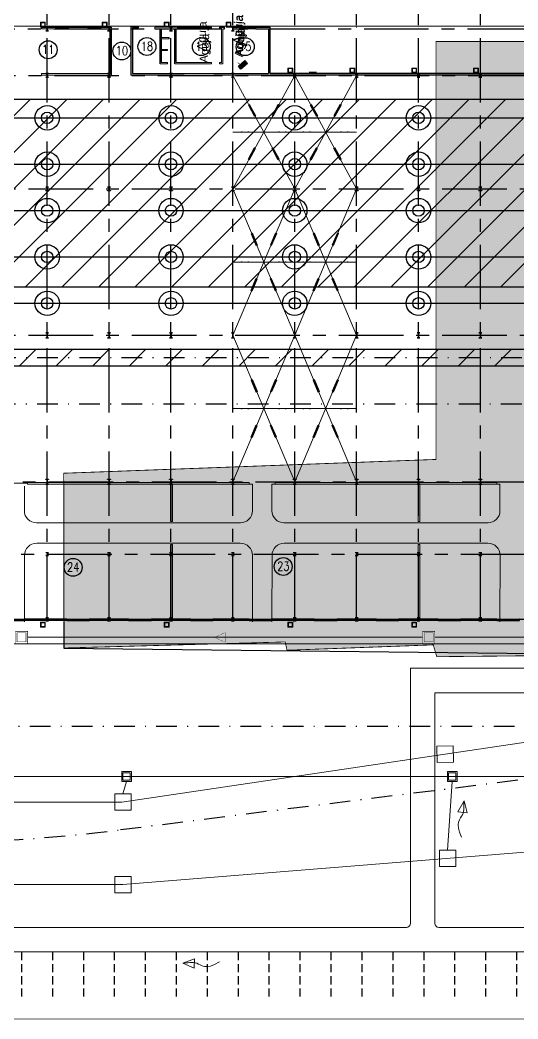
# Model space of a CAD drawing. Header units: millimetres. Extents: x -940 to 1351, y -586 to 711.
# Drawn here: x 687.1 to 748.2, y 162.2 to 285 of the extents above; entities that cross this region are included whole.
import ezdxf
from ezdxf.enums import TextEntityAlignment as Align

# ---------------------------------------------------------------- set-up
doc = ezdxf.new("R2010")
doc.units = ezdxf.units.MM
for name, pattern in [('CENTER', [50.8, 31.75, -6.35, 6.35, -6.35]), ('DASHED2', [0.375, 0.25, -0.125]), ('TRAZO_Y_PUNTO2', [12.7, 6.35, -3.175, 0, -3.175])]:
    doc.linetypes.add(name, pattern=pattern)
for name, color, linetype in [('Aisladores', 2, 'Continuous'), ('camara de inspeccion', 4, 'Continuous'), ('Catenaria', 2, 'Continuous'), ('CI- PARED EXISTENTE', 5, 'Continuous'), ('CI-Auxiliar1', 1, 'Continuous'), ('CI-Carpinteria Ventanas', 2, 'Continuous'), ('CI-Mampostería', 4, 'Continuous'), ('CI-Pavimentos', 4, 'Continuous'), ('CLOACAL PRIMARIO', 6, 'Continuous'), ('ENad-cambios', 15, 'Continuous'), ('ENad-EDIFICIOS_ANDENES', 42, 'Continuous'), ('ES-Perfiles-g', 4, 'Continuous'), ('GE-Ejes', 1, 'CENTER'), ('ME- VIAS SIN CAT', 1, 'TRAZO_Y_PUNTO2'), ('ME-Vias con catenarias', 30, 'Continuous'), ('numero locales', 3, 'Continuous'), ('S_EJES', 1, 'CENTER'), ('Scr Aguja', 1, 'Continuous')]:
    doc.layers.add(name, color=color, linetype=linetype)
for name, color, linetype, lineweight in [('CI-Circulación', 3, 'Continuous', 20), ('CI-DRENAJES ZONA VIAS', 5, 'Continuous', 9), ('CI-PLUVIALES', 3, 'Continuous', 9), ('Circulación', 253, 'Continuous', 20)]:
    doc.layers.add(name, color=color, linetype=linetype, lineweight=lineweight)
doc.styles.add('Romans', font='romans.shx', dxfattribs={"width": 0.8})
doc.styles.get("Standard").update_dxf_attribs({"font": 'arial.ttf'})

# ---------------------------------------------------------------- blocks, each defined once
blk = doc.blocks.new('cambio-flat-3')
at = {"layer": 'ENad-cambios'}
h = blk.add_hatch(color=1, dxfattribs=at)
h.dxf.hatch_style = 1
h.set_gradient(color1=(255, 159, 127), color2=(255, 255, 0), tint=1)
h.paths.add_polyline_path([(6411372.88, 6139106.94), (6411372.88, 6139107.41), (6411373.96, 6139107.41), (6411373.96, 6139106.94)])
at = {"layer": 'ENad-cambios', "const_width": 0.06}
blk.add_lwpolyline([(6411373.35, 6139107.08), (6411373.09, 6139107.82)], dxfattribs=at)
at = {"layer": 'ENad-cambios', "color": 1}
blk.add_lwpolyline([(6411372.88, 6139107.41), (6411373.96, 6139107.41), (6411373.96, 6139106.94), (6411372.88, 6139106.94)], close=True, dxfattribs=at)
blk = doc.blocks.new('v-3')
at = {"layer": 'CI-Carpinteria Ventanas', "lineweight": 5, "ltscale": 2}
for p, q in [((0.02, 0.2), (2.76, 0.2)), ((2.75, 0.18), (0.03, 0.18)), ((2.75, 0.13), (0.03, 0.13)), ((0.03, 0.09), (2.75, 0.09)), ((1.39, 0.18), (1.39, 0.09))]:
    blk.add_line(p, q, dxfattribs=at)
for points in [[(0, 0.09), (0.03, 0.09), (0.03, 0.18), (0.02, 0.18), (0.02, 0.21), (-0.03, 0.21), (-0.03, 0.2)], [(0, 0), (0, -0.04), (2.8, -0.04), (2.8, 0)], [(2.8, 0.09), (2.75, 0.09), (2.75, 0.18), (2.76, 0.18), (2.76, 0.21), (2.82, 0.21), (2.82, 0.2)]]:
    blk.add_lwpolyline(points, dxfattribs=at)
blk = doc.blocks.new('v-2')
at = {"layer": 'CI-Carpinteria Ventanas', "lineweight": 5, "ltscale": 2}
for p, q in [((0.02, 0.2), (1.56, 0.2)), ((1.55, 0.18), (0.03, 0.18)), ((1.55, 0.13), (0.03, 0.13)), ((0.03, 0.09), (1.55, 0.09)), ((0.79, 0.18), (0.79, 0.09))]:
    blk.add_line(p, q, dxfattribs=at)
for points in [[(0, 0.09), (0.03, 0.09), (0.03, 0.18), (0.02, 0.18), (0.02, 0.21), (-0.03, 0.21), (-0.03, 0.2)], [(0, 0), (0, -0.04), (1.6, -0.04), (1.6, 0)], [(1.6, 0.09), (1.55, 0.09), (1.55, 0.18), (1.56, 0.18), (1.56, 0.21), (1.62, 0.21), (1.62, 0.2)]]:
    blk.add_lwpolyline(points, dxfattribs=at)
blk = doc.blocks.new('v-1')
at = {"layer": 'CI-Carpinteria Ventanas', "lineweight": 5, "ltscale": 2}
for p, q in [((0.02, 0.2), (1.96, 0.2)), ((1.95, 0.18), (0.03, 0.18)), ((1.95, 0.13), (0.03, 0.13)), ((0.03, 0.09), (1.95, 0.09)), ((0.99, 0.18), (0.99, 0.09))]:
    blk.add_line(p, q, dxfattribs=at)
for points in [[(0, 0.09), (0.03, 0.09), (0.03, 0.18), (0.02, 0.18), (0.02, 0.21), (-0.03, 0.21), (-0.03, 0.2)], [(0, 0), (0, -0.04), (2, -0.04), (2, 0)], [(2, 0.09), (1.95, 0.09), (1.95, 0.18), (1.96, 0.18), (1.96, 0.21), (2.02, 0.21), (2.02, 0.2)]]:
    blk.add_lwpolyline(points, dxfattribs=at)
blk = doc.blocks.new('numeros locales')
at = {"layer": 'numero locales', "color": 2}
blk.add_circle((0, 0), 1.1, dxfattribs=at)
at = {"layer": 'numero locales', "style": 'Romans', "width": 0.8}
blk.add_attdef('24', text='', height=1.1, dxfattribs=at).set_placement((0.01, -0.51), align=Align.CENTER)
blk = doc.blocks.new('CAMARA DRENAJE RANURADO')
at = {"layer": 'CI-DRENAJES ZONA VIAS', "ltscale": 2}
blk.add_lwpolyline([(0, -1), (2, -1), (2, 1), (0, 1)], close=True, dxfattribs=at)
blk = doc.blocks.new('CAMARA PL')
at = {"layer": 'CI-PLUVIALES', "ltscale": 2}
for points in [[(0, -0.6), (1.2, -0.6), (1.2, 0.6), (0, 0.6)], [(0.15, -0.45), (1.05, -0.45), (1.05, 0.45), (0.15, 0.45)]]:
    blk.add_lwpolyline(points, close=True, dxfattribs=at)
blk.add_lwpolyline([(0.35, 0.6), (0.85, 0.6)], dxfattribs=at)
blk = doc.blocks.new('A$C5B8B52F2')
at = {"layer": 'ES-Perfiles-g'}
for p, q in [((5, 175), (-175, 175)), ((-175, 169), (-175, 175)), ((-5, 169), (-175, 169)), ((-5, 169), (-5, -169)), ((5, 175), (175, 175)), ((5, 169), (5, -169)), ((175, 169), (5, 169)), ((175, 175), (175, 169)), ((-5, -169), (-175, -169)), ((-175, -169), (-175, -175)), ((-175, -175), (-5, -175)), ((-5, -175), (5, -175)), ((175, -169), (5, -169)), ((5, -175), (175, -175)), ((175, -175), (175, -169))]:
    blk.add_line(p, q, dxfattribs=at)
blk = doc.blocks.new('PERFIL 350')
at = {"layer": 'ES-Perfiles-g', "lineweight": 5, "ltscale": 2, "xscale": 0.001, "yscale": 0.001, "zscale": 0.001}
blk.add_blockref('A$C5B8B52F2', (0, 0), dxfattribs=at)
blk = doc.blocks.new('CI')
at = {"layer": 'camara de inspeccion', "ltscale": 2, "const_width": 0.06}
for points in [[(18101.46, 14483.49), (18101.46, 14482.74), (18102.21, 14482.74), (18102.96, 14482.74), (18102.96, 14483.49), (18102.96, 14484.24), (18102.21, 14484.24), (18101.46, 14484.24)], [(18101.66, 14483.49), (18101.66, 14482.94), (18102.21, 14482.94), (18102.76, 14482.94), (18102.76, 14483.49), (18102.76, 14484.04), (18102.21, 14484.04), (18101.66, 14484.04)], [(18151.46, 14483.49), (18151.46, 14482.74), (18152.21, 14482.74), (18152.96, 14482.74), (18152.96, 14483.49), (18152.96, 14484.24), (18152.21, 14484.24), (18151.46, 14484.24)], [(18151.66, 14483.49), (18151.66, 14482.94), (18152.21, 14482.94), (18152.76, 14482.94), (18152.76, 14483.49), (18152.76, 14484.04), (18152.21, 14484.04), (18151.66, 14484.04)]]:
    blk.add_lwpolyline(points, close=True, dxfattribs=at)
blk = doc.blocks.new('flechas')
at = {"layer": 'CLOACAL PRIMARIO', "lineweight": 20, "ltscale": 2, "const_width": 0.06}
blk.add_lwpolyline([(-17014.94, 3310.3), (-17017.52, 3309.1), (-17014.93, 3307.91), (-17014.94, 3310.3)], dxfattribs=at)
blk = doc.blocks.new('cat')
at = {"layer": 'Aisladores', "ltscale": 4}
for centre, radius in [((91.2, -10.92), 1.5), ((106.4, -10.92), 1.5), ((121.6, -10.92), 1.5), ((136.8, -10.92), 1.5), ((91.2, -10.92), 0.7), ((106.4, -10.92), 0.7), ((121.6, -10.92), 0.7), ((136.8, -10.92), 0.7), ((91.2, -16.62), 1.5), ((91.2, -16.62), 0.7), ((106.4, -16.62), 1.5), ((106.4, -16.62), 0.7), ((121.6, -16.62), 1.5), ((121.6, -16.62), 0.7), ((136.8, -16.62), 1.5), ((136.8, -16.62), 0.7), ((91.2, -22.32), 1.5), ((106.4, -22.32), 1.5), ((121.6, -22.32), 1.5), ((136.8, -22.32), 1.5), ((91.2, -22.32), 0.7), ((106.4, -22.32), 0.7), ((121.6, -22.32), 0.7), ((136.8, -22.32), 0.7), ((91.2, -28.02), 1.5), ((106.4, -28.02), 1.5), ((121.6, -28.02), 1.5), ((136.8, -28.02), 1.5), ((91.2, -28.02), 0.7), ((106.4, -28.02), 0.7), ((121.6, -28.02), 0.7), ((136.8, -28.02), 0.7), ((91.2, -33.72), 1.5), ((91.2, -33.72), 0.7), ((106.4, -33.72), 1.5), ((106.4, -33.72), 0.7), ((121.6, -33.72), 1.5), ((121.6, -33.72), 0.7), ((136.8, -33.72), 1.5), ((136.8, -33.72), 0.7)]:
    blk.add_circle(centre, radius, dxfattribs=at)

msp = doc.modelspace()

# ---------------------------------------------------------------- hatches: boundary and pattern name
at = {"layer": 'CI-Auxiliar1', "transparency": 33554549}
h = msp.add_hatch(dxfattribs=at)
h.set_pattern_fill('ANSI31', color=256)
h.paths.add_polyline_path([(844.565, 244.505), (604.22, 244.505), (604.22, 242.473), (844.565, 242.473)])
h.paths.add_polyline_path([(844.565, 252.182), (604.22, 252.182), (604.22, 275.23), (782.977, 275.23), (844.565, 275.23)])
at = {"layer": 'ENad-EDIFICIOS_ANDENES'}
h = msp.add_hatch(color=256, dxfattribs=at)
h.dxf.hatch_style = 1
h.set_gradient(color1=(255, 63, 0), color2=(255, 255, 0), tint=1)
h.paths.add_polyline_path([(692.452, 229.298), (692.475, 207.818), (719.648, 208.56), (719.873, 207.541), (737.828, 208.206), (738.265, 206.751), (761.521, 206.985), (765.057, 206.984), (765.05, 200.305), (775.76, 200.283), (775.623, 207.645), (802.585, 206.607), (802.692, 207.455), (810.153, 207.702), (843.333, 207.686), (843.259, 233.369), (801.517, 231.297), (802.611, 282.368), (738.161, 282.356), (738.157, 230.993)])

# ---------------------------------------------------------------- linework, layer by layer
at = {"layer": 'CI- PARED EXISTENTE', "ltscale": 2, "const_width": 0.001}
msp.add_lwpolyline([(802.527, 278.419), (802.611, 282.368), (775.903, 282.363), (776.084, 289.36), (765.375, 289.427), (765.332, 282.362), (738.161, 282.361), (738.161, 278.419)], dxfattribs=at)
at = {"layer": 'CI- PARED EXISTENTE', "ltscale": 2}
msp.add_lwpolyline([(692.472, 211.058), (692.475, 207.818), (765.057, 206.984), (765.05, 200.305), (775.76, 200.283), (775.767, 206.962), (843.333, 207.686), (843.322, 211.35)], dxfattribs=at)
at = {"layer": 'CI-Carpinteria Ventanas', "lineweight": 5, "ltscale": 2}
msp.add_line((688.02, 228.058), (684.82, 228.058), dxfattribs=at)
at = {"layer": 'CI-Circulación', "ltscale": 2}
for p, q in [((765.342, 284.23), (598.843, 284.23)), ((827.426, 208.318), (659.598, 208.318)), ((735.024, 173.972), (735.024, 205.33)), ((735.024, 205.33), (826.269, 205.329)), ((738.024, 173.972), (738.024, 202.329)), ((738.024, 202.329), (831.769, 202.329)), ((629.509, 173.472), (734.524, 173.472)), ((738.524, 173.472), (806.262, 173.52)), ((603.657, 170.472), (797.457, 170.472))]:
    msp.add_line(p, q, dxfattribs=at)
msp.add_lwpolyline([(605.091, 162.225), (793.39, 162.222, 0.1556087), (799.18, 164.069), (799.18, 164.069)], format="xyb", dxfattribs=at)
msp.add_lwpolyline([(605.091, 162.225), (793.39, 162.222, 0.1556087), (799.18, 164.069), (799.18, 164.069)], format="xyb", dxfattribs=at)
for centre, start, end in [((734.524, 173.972), 270, 0), ((738.524, 173.972), 180, 270)]:
    msp.add_arc(centre, 0.5, start, end, dxfattribs=at)
at = {"layer": 'CI-DRENAJES ZONA VIAS', "ltscale": 2}
for points in [[(699.586, 188.88), (778.718, 200.63)], [(699.728, 189.88), (700.169, 191.421)], [(739.598, 182.957), (740.169, 191.421)], [(566.48, 188.88), (699.586, 188.88)], [(699.728, 178.744), (819.34, 188.384)], [(741.304, 184.553), (741.046, 185.169), (740.914, 185.675), (740.884, 186.087), (740.932, 186.423), (741.035, 186.698), (741.167, 186.93), (741.306, 187.135), (741.426, 187.329), (741.509, 187.527), (741.559, 187.731), (741.582, 187.94), (741.589, 188.154), (741.586, 188.372), (741.583, 188.593), (741.588, 188.816), (741.608, 189.042)], [(566.48, 178.744), (699.728, 178.744)]]:
    msp.add_lwpolyline(points, dxfattribs=at)
msp.add_lwpolyline([(741.608, 189.042), (740.843, 187.702), (741.978, 187.544)], close=True, dxfattribs=at)
at = {"layer": 'CI-Mampostería', "ltscale": 2}
for p, q in [((689.7, 284.119), (691.42, 284.119)), ((693.02, 284.119), (695.42, 284.119)), ((697.02, 284.119), (698.295, 284.119)), ((697.02, 283.919), (698.095, 283.919)), ((698.095, 283.919), (698.095, 278.419)), ((698.295, 284.119), (698.295, 278.219)), ((700.695, 284.219), (701.645, 284.219)), ((700.695, 284.219), (700.695, 278.219)), ((700.895, 284.019), (701.645, 284.019)), ((700.895, 284.019), (700.895, 278.419)), ((706.428, 284.119), (703.645, 284.119)), ((703.645, 283.919), (704.295, 283.919)), ((704.295, 280.93), (704.295, 283.919)), ((704.295, 279.619), (704.295, 283.919)), ((704.445, 283.919), (706.095, 283.919)), ((704.445, 279.769), (704.445, 283.919)), ((706.095, 279.619), (706.095, 283.919)), ((706.245, 283.919), (706.428, 283.919)), ((706.245, 279.769), (706.245, 283.919)), ((708.428, 284.119), (710.594, 284.119)), ((710.594, 283.919), (708.428, 283.919)), ((711.594, 284.119), (712.194, 284.119)), ((711.844, 283.919), (711.594, 283.919)), ((711.994, 283.919), (712.194, 283.919)), ((713.194, 284.119), (714.028, 284.119)), ((713.194, 283.919), (714.028, 283.919)), ((716.028, 284.119), (717.794, 284.119)), ((716.028, 283.919), (717.594, 283.919)), ((717.594, 283.919), (717.594, 278.419)), ((717.794, 278.419), (717.794, 284.119)), ((705.395, 282.701), (705.395, 282.851)), ((705.195, 279.619), (705.195, 279.769)), ((700.895, 278.419), (707.245, 278.419)), ((710.894, 278.419), (717.594, 278.419)), ((849.79, 278.419), (717.794, 278.419)), ((849.614, 278.219), (717.794, 278.219)), ((705.596, 223.355), (705.597, 227.958)), ((705.796, 223.355), (705.797, 227.958)), ((705.594, 211.379), (705.595, 220.555)), ((705.794, 211.379), (705.795, 220.555)), ((692.82, 211.382), (687.62, 211.382)), ((700.42, 211.382), (695.62, 211.382)), ((705.594, 211.382), (703.22, 211.382)), ((708.02, 211.382), (705.794, 211.382)), ((715.22, 211.382), (710.82, 211.382)), ((723.22, 211.382), (718.02, 211.382)), ((730.82, 211.382), (726.02, 211.382)), ((735.997, 211.382), (733.62, 211.382)), ((738.42, 211.382), (736.197, 211.382)), ((745.62, 211.382), (741.22, 211.382)), ((692.82, 211.182), (687.62, 211.182)), ((700.42, 211.182), (695.62, 211.182)), ((708.02, 211.182), (703.22, 211.182)), ((715.22, 211.182), (710.82, 211.182)), ((723.22, 211.182), (718.02, 211.182)), ((730.82, 211.182), (726.02, 211.182)), ((738.42, 211.182), (733.62, 211.182)), ((745.62, 211.182), (741.22, 211.182))]:
    msp.add_line(p, q, dxfattribs=at)
at = {"layer": 'CI-Mampostería', "lineweight": 5, "ltscale": 2}
for p, q in [((689.7, 283.919), (689.7, 284.119)), ((691.42, 283.919), (689.7, 283.919)), ((691.42, 283.919), (691.42, 284.119)), ((693.02, 283.919), (693.02, 284.119)), ((695.42, 283.919), (693.02, 283.919)), ((695.42, 283.919), (695.42, 284.119)), ((697.02, 283.919), (697.02, 284.119)), ((701.645, 284.019), (701.645, 284.219)), ((703.645, 283.919), (703.645, 284.119)), ((706.428, 283.919), (706.428, 284.119)), ((708.428, 283.919), (708.428, 284.119)), ((710.594, 284.119), (710.594, 283.919)), ((711.594, 284.119), (711.594, 283.919)), ((711.844, 283.919), (711.844, 279.769)), ((711.994, 283.919), (711.994, 279.619)), ((712.194, 284.119), (712.194, 283.919)), ((713.194, 284.119), (713.194, 283.919)), ((714.028, 283.919), (714.028, 284.119)), ((716.028, 283.919), (716.028, 284.119)), ((704.445, 282.851), (705.395, 282.851)), ((704.445, 282.701), (705.395, 282.701)), ((705.195, 281.369), (704.445, 281.369)), ((705.195, 281.269), (704.445, 281.269)), ((705.195, 281.269), (705.195, 281.369)), ((705.195, 279.619), (704.295, 279.619)), ((705.195, 279.769), (704.445, 279.769)), ((706.095, 279.619), (710.594, 279.619)), ((706.245, 279.769), (710.594, 279.769)), ((710.594, 279.769), (710.594, 279.619)), ((711.594, 279.769), (711.594, 279.619)), ((711.594, 279.769), (711.844, 279.769)), ((711.594, 279.619), (711.994, 279.619)), ((689.7, 278.419), (698.095, 278.419)), ((689.7, 278.419), (689.7, 278.219)), ((689.7, 278.219), (698.295, 278.219)), ((700.695, 278.219), (717.794, 278.219)), ((701.671, 278.419), (710.893, 278.419)), ((723.505, 278.595), (722.605, 278.595)), ((688.02, 228.158), (715.22, 228.158)), ((688.02, 227.958), (688.02, 228.158)), ((688.02, 227.958), (715.22, 227.958)), ((715.22, 227.958), (715.22, 228.158)), ((718.42, 228.158), (745.62, 228.158)), ((718.42, 227.958), (718.42, 228.158)), ((718.42, 227.958), (743.597, 227.958)), ((735.997, 227.958), (735.997, 223.35)), ((736.197, 227.958), (736.197, 223.35)), ((743.797, 227.958), (745.62, 227.958)), ((745.62, 227.958), (745.62, 228.158)), ((705.796, 223.355), (705.596, 223.355)), ((736.197, 223.35), (735.997, 223.35)), ((705.796, 220.555), (705.596, 220.555)), ((735.997, 220.55), (735.997, 211.379)), ((736.197, 220.55), (735.997, 220.55)), ((736.197, 220.55), (736.197, 211.379)), ((687.62, 211.182), (687.62, 211.382)), ((692.82, 211.182), (692.82, 211.382)), ((695.62, 211.182), (695.62, 211.382)), ((700.42, 211.182), (700.42, 211.382)), ((703.22, 211.182), (703.22, 211.382)), ((708.02, 211.182), (708.02, 211.382)), ((710.82, 211.182), (710.82, 211.382)), ((715.22, 211.182), (715.22, 211.382)), ((718.02, 211.182), (718.02, 211.382)), ((723.22, 211.182), (723.22, 211.382)), ((726.02, 211.182), (726.02, 211.382)), ((730.82, 211.182), (730.82, 211.382)), ((733.62, 211.182), (733.62, 211.382)), ((738.42, 211.182), (738.42, 211.382)), ((741.22, 211.182), (741.22, 211.382)), ((745.62, 211.182), (745.62, 211.382))]:
    msp.add_line(p, q, dxfattribs=at)
at = {"layer": 'CI-Mampostería'}
for p, q in [((782.977, 275.23), (604.22, 275.23)), ((844.565, 252.182), (604.22, 252.182)), ((844.565, 244.505), (604.22, 244.505)), ((844.565, 242.473), (604.22, 242.473))]:
    msp.add_line(p, q, dxfattribs=at)
at = {"layer": 'CI-Pavimentos', "color": 3, "linetype": 'DASHED2', "ltscale": 4}
for points in [[(687.257, 170.472), (687.257, 164.472)], [(691.057, 170.472), (691.057, 164.472)], [(694.857, 170.472), (694.857, 164.472)], [(698.657, 170.472), (698.657, 164.472)], [(702.457, 170.472), (702.457, 164.472)], [(706.257, 170.472), (706.257, 164.472)], [(710.057, 170.472), (710.057, 164.472)], [(713.857, 170.472), (713.857, 164.472)], [(717.657, 170.472), (717.657, 164.472)], [(721.457, 170.472), (721.457, 164.472)], [(725.257, 170.472), (725.257, 164.472)], [(729.057, 170.472), (729.057, 164.472)], [(732.857, 170.472), (732.857, 164.472)], [(736.657, 170.472), (736.657, 164.472)], [(740.457, 170.472), (740.457, 164.472)], [(744.257, 170.472), (744.257, 164.472)], [(748.057, 170.472), (748.057, 164.472)]]:
    msp.add_lwpolyline(points, dxfattribs=at)
at = {"layer": 'CI-PLUVIALES', "ltscale": 2}
for points in [[(566.364, 192.029), (789.569, 192.029)], [(711.56, 169.238), (710.973, 168.919), (710.483, 168.737), (710.076, 168.667), (709.737, 168.682), (709.453, 168.756), (709.209, 168.865), (708.992, 168.982), (708.786, 169.083), (708.581, 169.146), (708.373, 169.175), (708.162, 169.177), (707.949, 169.162), (707.733, 169.138), (707.513, 169.113), (707.29, 169.096), (707.064, 169.094)]]:
    msp.add_lwpolyline(points, dxfattribs=at)
msp.add_lwpolyline([(707.064, 169.094), (708.473, 168.465), (708.518, 169.61)], close=True, dxfattribs=at)
at = {"layer": 'Circulación', "ltscale": 2}
for p, q in [((687.612, 224.698), (687.626, 227.728)), ((715.622, 227.958), (715.622, 224.698)), ((718.018, 227.958), (718.018, 224.698)), ((746.022, 227.958), (746.022, 224.698)), ((714.152, 223.198), (689.112, 223.198)), ((744.567, 223.198), (719.485, 223.198)), ((714.137, 220.713), (689.126, 220.713)), ((744.537, 220.713), (719.533, 220.713)), ((687.626, 211.053), (687.626, 219.213)), ((715.622, 211.05), (715.637, 219.213)), ((718.018, 211.05), (718.033, 219.213)), ((746.022, 211.05), (746.037, 219.213))]:
    msp.add_line(p, q, dxfattribs=at)
at = {"layer": 'Circulación', "lineweight": 5, "ltscale": 2}
for p, q in [((715.22, 227.958), (715.622, 227.958)), ((718.018, 227.958), (718.42, 227.958)), ((745.62, 227.958), (746.022, 227.958))]:
    msp.add_line(p, q, dxfattribs=at)
at = {"layer": 'Circulación', "ltscale": 2}
for centre, start, end in [((689.112, 224.698), 180, 270), ((714.122, 224.698), 270, 0), ((719.518, 224.698), 180, 270), ((744.522, 224.698), 270, 0), ((689.126, 219.213), 90, 180), ((714.137, 219.213), 0, 90), ((719.533, 219.213), 90, 180), ((744.537, 219.213), 0, 90)]:
    msp.add_arc(centre, 1.5, start, end, dxfattribs=at)
at = {"layer": 'CLOACAL PRIMARIO', "lineweight": 5, "ltscale": 2}
for p, q in [((688.02, 209.145), (736.52, 209.145)), ((738.02, 209.145), (771.24, 209.145))]:
    msp.add_line(p, q, dxfattribs=at)
at = {"layer": 'ENad-EDIFICIOS_ANDENES', "color": 1, "const_width": 0.1}
msp.add_lwpolyline([(692.452, 229.298), (692.475, 207.818), (719.648, 208.56), (719.873, 207.541), (737.828, 208.206), (738.265, 206.751), (761.521, 206.985), (765.057, 206.984), (765.05, 200.305), (775.76, 200.283), (775.623, 207.645), (802.585, 206.607), (802.692, 207.455), (810.153, 207.702), (843.333, 207.686), (843.259, 233.369), (801.517, 231.297), (802.611, 282.368), (738.161, 282.356), (738.157, 230.993), (692.452, 229.298)], dxfattribs=at)
at = {"layer": 'ES-Perfiles-g'}
for p, q in [((690.414, 284.125), (690.426, 284.125)), ((698.014, 284.125), (698.026, 284.125)), ((705.614, 284.125), (705.626, 284.125)), ((713.214, 284.125), (713.226, 284.125)), ((720.814, 284.125), (720.826, 284.125)), ((728.414, 284.125), (728.426, 284.125)), ((736.014, 284.125), (736.026, 284.125)), ((743.614, 284.125), (743.626, 284.125)), ((690.414, 278.425), (690.426, 278.425)), ((698.014, 278.425), (698.026, 278.425)), ((705.614, 278.425), (705.626, 278.425)), ((713.214, 278.425), (713.226, 278.425)), ((720.814, 278.425), (720.826, 278.425)), ((728.414, 278.425), (728.426, 278.425)), ((736.014, 278.425), (736.026, 278.425)), ((743.614, 278.425), (743.626, 278.425)), ((715.236, 274.626), (715.13, 274.568)), ((715.13, 274.568), (715.896, 273.163)), ((715.236, 274.626), (716.001, 273.221)), ((718.804, 274.626), (718.039, 273.221)), ((718.909, 274.568), (718.144, 273.163)), ((718.804, 274.626), (718.909, 274.568)), ((722.836, 274.626), (722.73, 274.568)), ((722.73, 274.568), (723.496, 273.163)), ((722.836, 274.626), (723.601, 273.221)), ((726.404, 274.626), (725.639, 273.221)), ((726.509, 274.568), (725.744, 273.163)), ((726.404, 274.626), (726.509, 274.568)), ((716.001, 273.221), (715.896, 273.163)), ((718.039, 273.221), (718.144, 273.163)), ((723.601, 273.221), (723.496, 273.163)), ((725.639, 273.221), (725.744, 273.163)), ((714.306, 271.165), (714.306, 271.285)), ((715.12, 271.165), (715.12, 271.285)), ((718.92, 271.165), (718.92, 271.285)), ((719.734, 271.165), (719.734, 271.285)), ((721.906, 271.165), (721.906, 271.285)), ((722.72, 271.165), (722.72, 271.285)), ((726.52, 271.165), (726.52, 271.285)), ((727.334, 271.165), (727.334, 271.285)), ((715.13, 267.883), (715.896, 269.288)), ((715.236, 267.825), (716.001, 269.23)), ((716.001, 269.23), (715.896, 269.288)), ((718.039, 269.23), (718.144, 269.288)), ((718.804, 267.825), (718.039, 269.23)), ((718.909, 267.883), (718.144, 269.288)), ((722.73, 267.883), (723.496, 269.288)), ((722.836, 267.825), (723.601, 269.23)), ((723.601, 269.23), (723.496, 269.288)), ((725.639, 269.23), (725.744, 269.288)), ((726.404, 267.825), (725.639, 269.23)), ((726.509, 267.883), (725.744, 269.288)), ((715.236, 267.825), (715.13, 267.883)), ((718.804, 267.825), (718.909, 267.883)), ((722.836, 267.825), (722.73, 267.883)), ((726.404, 267.825), (726.509, 267.883)), ((690.414, 264.475), (690.426, 264.475)), ((698.014, 264.475), (698.026, 264.475)), ((705.614, 264.475), (705.626, 264.475)), ((713.214, 264.475), (713.226, 264.475)), ((720.814, 264.475), (720.826, 264.475)), ((728.414, 264.475), (728.426, 264.475)), ((736.014, 264.475), (736.026, 264.475)), ((743.614, 264.475), (743.626, 264.475)), ((715.586, 258.801), (715.476, 258.754)), ((715.476, 258.754), (716.098, 257.28)), ((715.586, 258.801), (716.208, 257.327)), ((718.454, 258.801), (717.831, 257.327)), ((718.564, 258.754), (717.942, 257.28)), ((718.454, 258.801), (718.564, 258.754)), ((723.186, 258.801), (723.076, 258.754)), ((723.076, 258.754), (723.698, 257.28)), ((723.186, 258.801), (723.808, 257.327)), ((726.054, 258.801), (725.431, 257.327)), ((726.164, 258.754), (725.542, 257.28)), ((726.054, 258.801), (726.164, 258.754)), ((716.208, 257.327), (716.098, 257.28)), ((717.831, 257.327), (717.942, 257.28)), ((723.808, 257.327), (723.698, 257.28)), ((725.431, 257.327), (725.542, 257.28)), ((714.306, 255.19), (714.306, 255.31)), ((715.12, 255.19), (715.12, 255.31)), ((718.92, 255.19), (718.92, 255.31)), ((719.734, 255.19), (719.734, 255.31)), ((721.906, 255.19), (721.906, 255.31)), ((722.72, 255.19), (722.72, 255.31)), ((726.52, 255.19), (726.52, 255.31)), ((727.334, 255.19), (727.334, 255.31)), ((715.476, 251.747), (716.098, 253.221)), ((715.586, 251.7), (716.208, 253.174)), ((716.208, 253.174), (716.098, 253.221)), ((717.831, 253.174), (717.942, 253.221)), ((718.454, 251.7), (717.831, 253.174)), ((718.564, 251.747), (717.942, 253.221)), ((723.076, 251.747), (723.698, 253.221)), ((723.186, 251.7), (723.808, 253.174)), ((723.808, 253.174), (723.698, 253.221)), ((725.431, 253.174), (725.542, 253.221)), ((726.054, 251.7), (725.431, 253.174)), ((726.164, 251.747), (725.542, 253.221)), ((715.586, 251.7), (715.476, 251.747)), ((718.454, 251.7), (718.564, 251.747)), ((723.186, 251.7), (723.076, 251.747)), ((726.054, 251.7), (726.164, 251.747)), ((690.412, 246.55), (690.428, 246.55)), ((698.012, 246.55), (698.028, 246.55)), ((705.612, 246.55), (705.628, 246.55)), ((713.212, 246.55), (713.228, 246.55)), ((720.812, 246.55), (720.828, 246.55)), ((728.412, 246.55), (728.428, 246.55)), ((736.012, 246.55), (736.028, 246.55)), ((743.612, 246.55), (743.628, 246.55)), ((715.586, 240.801), (715.476, 240.754)), ((715.476, 240.754), (716.098, 239.28)), ((715.586, 240.801), (716.208, 239.327)), ((718.454, 240.801), (717.831, 239.327)), ((718.564, 240.754), (717.942, 239.28)), ((718.454, 240.801), (718.564, 240.754)), ((723.186, 240.801), (723.076, 240.754)), ((723.076, 240.754), (723.698, 239.28)), ((723.186, 240.801), (723.808, 239.327)), ((726.054, 240.801), (725.431, 239.327)), ((726.164, 240.754), (725.542, 239.28)), ((726.054, 240.801), (726.164, 240.754)), ((716.208, 239.327), (716.098, 239.28)), ((717.831, 239.327), (717.942, 239.28)), ((723.808, 239.327), (723.698, 239.28)), ((725.431, 239.327), (725.542, 239.28)), ((714.306, 237.19), (714.306, 237.31)), ((715.12, 237.19), (715.12, 237.31)), ((718.92, 237.19), (718.92, 237.31)), ((719.734, 237.19), (719.734, 237.31)), ((721.906, 237.19), (721.906, 237.31)), ((722.72, 237.19), (722.72, 237.31)), ((726.52, 237.19), (726.52, 237.31)), ((727.334, 237.19), (727.334, 237.31)), ((715.476, 233.747), (716.098, 235.221)), ((715.586, 233.7), (716.208, 235.174)), ((716.208, 235.174), (716.098, 235.221)), ((717.831, 235.174), (717.942, 235.221)), ((718.454, 233.7), (717.831, 235.174)), ((718.564, 233.747), (717.942, 235.221)), ((723.076, 233.747), (723.698, 235.221)), ((723.186, 233.7), (723.808, 235.174)), ((723.808, 235.174), (723.698, 235.221)), ((725.431, 235.174), (725.542, 235.221)), ((726.054, 233.7), (725.431, 235.174)), ((726.164, 233.747), (725.542, 235.221)), ((715.586, 233.7), (715.476, 233.747)), ((718.454, 233.7), (718.564, 233.747)), ((723.186, 233.7), (723.076, 233.747)), ((726.016, 233.684), (726.203, 233.763)), ((726.054, 233.7), (726.164, 233.747)), ((690.412, 228.55), (690.428, 228.55)), ((698.012, 228.55), (698.028, 228.55)), ((705.612, 228.55), (705.628, 228.55)), ((713.212, 228.55), (713.228, 228.55)), ((720.812, 228.55), (720.828, 228.55)), ((728.412, 228.55), (728.428, 228.55)), ((736.012, 228.55), (736.028, 228.55)), ((743.612, 228.55), (743.628, 228.55))]:
    msp.add_line(p, q, dxfattribs=at)
for points in [[(690.414, 284.119), (690.245, 284.119), (690.245, 284.125), (690.595, 284.125), (690.595, 284.119), (690.426, 284.119), (690.426, 283.682), (690.595, 283.682), (690.595, 283.675), (690.245, 283.675), (690.245, 283.682), (690.414, 283.682)], [(698.014, 284.119), (697.845, 284.119), (697.845, 284.125), (698.195, 284.125), (698.195, 284.119), (698.026, 284.119), (698.026, 283.682), (698.195, 283.682), (698.195, 283.675), (697.845, 283.675), (697.845, 283.682), (698.014, 283.682)], [(705.614, 284.119), (705.445, 284.119), (705.445, 284.125), (705.795, 284.125), (705.795, 284.119), (705.626, 284.119), (705.626, 283.682), (705.795, 283.682), (705.795, 283.675), (705.445, 283.675), (705.445, 283.682), (705.614, 283.682)], [(713.214, 284.119), (713.045, 284.119), (713.045, 284.125), (713.395, 284.125), (713.395, 284.119), (713.226, 284.119), (713.226, 283.682), (713.395, 283.682), (713.395, 283.675), (713.045, 283.675), (713.045, 283.682), (713.214, 283.682)], [(690.414, 278.419), (690.245, 278.419), (690.245, 278.425), (690.595, 278.425), (690.595, 278.419), (690.426, 278.419), (690.426, 277.982), (690.595, 277.982), (690.595, 277.975), (690.245, 277.975), (690.245, 277.982), (690.414, 277.982)], [(698.014, 278.419), (697.845, 278.419), (697.845, 278.425), (698.195, 278.425), (698.195, 278.419), (698.026, 278.419), (698.026, 277.982), (698.195, 277.982), (698.195, 277.975), (697.845, 277.975), (697.845, 277.982), (698.014, 277.982)], [(705.614, 278.419), (705.445, 278.419), (705.445, 278.425), (705.795, 278.425), (705.795, 278.419), (705.626, 278.419), (705.626, 277.982), (705.795, 277.982), (705.795, 277.975), (705.445, 277.975), (705.445, 277.982), (705.614, 277.982)], [(713.214, 278.419), (713.045, 278.419), (713.045, 278.425), (713.395, 278.425), (713.395, 278.419), (713.226, 278.419), (713.226, 277.982), (713.395, 277.982), (713.395, 277.975), (713.045, 277.975), (713.045, 277.982), (713.214, 277.982)], [(720.814, 278.419), (720.645, 278.419), (720.645, 278.425), (720.995, 278.425), (720.995, 278.419), (720.826, 278.419), (720.826, 277.982), (720.995, 277.982), (720.995, 277.975), (720.645, 277.975), (720.645, 277.982), (720.814, 277.982)], [(728.414, 278.419), (728.245, 278.419), (728.245, 278.425), (728.595, 278.425), (728.595, 278.419), (728.426, 278.419), (728.426, 277.982), (728.595, 277.982), (728.595, 277.975), (728.245, 277.975), (728.245, 277.982), (728.414, 277.982)], [(736.014, 278.419), (735.845, 278.419), (735.845, 278.425), (736.195, 278.425), (736.195, 278.419), (736.026, 278.419), (736.026, 277.982), (736.195, 277.982), (736.195, 277.975), (735.845, 277.975), (735.845, 277.982), (736.014, 277.982)], [(743.614, 278.419), (743.445, 278.419), (743.445, 278.425), (743.795, 278.425), (743.795, 278.419), (743.626, 278.419), (743.626, 277.982), (743.795, 277.982), (743.795, 277.975), (743.445, 277.975), (743.445, 277.982), (743.614, 277.982)], [(690.414, 264.469), (690.245, 264.469), (690.245, 264.475), (690.595, 264.475), (690.595, 264.469), (690.426, 264.469), (690.426, 264.032), (690.595, 264.032), (690.595, 264.025), (690.245, 264.025), (690.245, 264.032), (690.414, 264.032)], [(698.014, 264.469), (697.845, 264.469), (697.845, 264.475), (698.195, 264.475), (698.195, 264.469), (698.026, 264.469), (698.026, 264.032), (698.195, 264.032), (698.195, 264.025), (697.845, 264.025), (697.845, 264.032), (698.014, 264.032)], [(705.614, 264.469), (705.445, 264.469), (705.445, 264.475), (705.795, 264.475), (705.795, 264.469), (705.626, 264.469), (705.626, 264.032), (705.795, 264.032), (705.795, 264.025), (705.445, 264.025), (705.445, 264.032), (705.614, 264.032)], [(713.214, 264.469), (713.045, 264.469), (713.045, 264.475), (713.395, 264.475), (713.395, 264.469), (713.226, 264.469), (713.226, 264.032), (713.395, 264.032), (713.395, 264.025), (713.045, 264.025), (713.045, 264.032), (713.214, 264.032)], [(720.814, 264.469), (720.645, 264.469), (720.645, 264.475), (720.995, 264.475), (720.995, 264.469), (720.826, 264.469), (720.826, 264.032), (720.995, 264.032), (720.995, 264.025), (720.645, 264.025), (720.645, 264.032), (720.814, 264.032)], [(728.414, 264.469), (728.245, 264.469), (728.245, 264.475), (728.595, 264.475), (728.595, 264.469), (728.426, 264.469), (728.426, 264.032), (728.595, 264.032), (728.595, 264.025), (728.245, 264.025), (728.245, 264.032), (728.414, 264.032)], [(736.014, 264.469), (735.845, 264.469), (735.845, 264.475), (736.195, 264.475), (736.195, 264.469), (736.026, 264.469), (736.026, 264.032), (736.195, 264.032), (736.195, 264.025), (735.845, 264.025), (735.845, 264.032), (736.014, 264.032)], [(743.614, 264.469), (743.445, 264.469), (743.445, 264.475), (743.795, 264.475), (743.795, 264.469), (743.626, 264.469), (743.626, 264.032), (743.795, 264.032), (743.795, 264.025), (743.445, 264.025), (743.445, 264.032), (743.614, 264.032)], [(690.412, 246.543), (690.243, 246.543), (690.243, 246.55), (690.597, 246.55), (690.597, 246.543), (690.428, 246.543), (690.428, 245.958), (690.597, 245.958), (690.597, 245.95), (690.243, 245.95), (690.243, 245.958), (690.412, 245.958)], [(698.012, 246.543), (697.843, 246.543), (697.843, 246.55), (698.197, 246.55), (698.197, 246.543), (698.028, 246.543), (698.028, 245.958), (698.197, 245.958), (698.197, 245.95), (697.843, 245.95), (697.843, 245.958), (698.012, 245.958)], [(705.612, 246.543), (705.443, 246.543), (705.443, 246.55), (705.797, 246.55), (705.797, 246.543), (705.628, 246.543), (705.628, 245.958), (705.797, 245.958), (705.797, 245.95), (705.443, 245.95), (705.443, 245.958), (705.612, 245.958)], [(713.212, 246.543), (713.043, 246.543), (713.043, 246.55), (713.397, 246.55), (713.397, 246.543), (713.228, 246.543), (713.228, 245.958), (713.397, 245.958), (713.397, 245.95), (713.043, 245.95), (713.043, 245.958), (713.212, 245.958)], [(720.812, 246.543), (720.643, 246.543), (720.643, 246.55), (720.997, 246.55), (720.997, 246.543), (720.828, 246.543), (720.828, 245.958), (720.997, 245.958), (720.997, 245.95), (720.643, 245.95), (720.643, 245.958), (720.812, 245.958)], [(728.412, 246.543), (728.243, 246.543), (728.243, 246.55), (728.597, 246.55), (728.597, 246.543), (728.428, 246.543), (728.428, 245.958), (728.597, 245.958), (728.597, 245.95), (728.243, 245.95), (728.243, 245.958), (728.412, 245.958)], [(736.012, 246.543), (735.843, 246.543), (735.843, 246.55), (736.197, 246.55), (736.197, 246.543), (736.028, 246.543), (736.028, 245.958), (736.197, 245.958), (736.197, 245.95), (735.843, 245.95), (735.843, 245.958), (736.012, 245.958)], [(743.612, 246.543), (743.443, 246.543), (743.443, 246.55), (743.797, 246.55), (743.797, 246.543), (743.628, 246.543), (743.628, 245.958), (743.797, 245.958), (743.797, 245.95), (743.443, 245.95), (743.443, 245.958), (743.612, 245.958)], [(690.412, 228.543), (690.243, 228.543), (690.243, 228.55), (690.597, 228.55), (690.597, 228.543), (690.428, 228.543), (690.428, 227.958), (690.597, 227.958), (690.597, 227.95), (690.243, 227.95), (690.243, 227.958), (690.412, 227.958)], [(698.012, 228.543), (697.843, 228.543), (697.843, 228.55), (698.197, 228.55), (698.197, 228.543), (698.028, 228.543), (698.028, 227.958), (698.197, 227.958), (698.197, 227.95), (697.843, 227.95), (697.843, 227.958), (698.012, 227.958)], [(705.612, 228.543), (705.443, 228.543), (705.443, 228.55), (705.797, 228.55), (705.797, 228.543), (705.628, 228.543), (705.628, 227.958), (705.797, 227.958), (705.797, 227.95), (705.443, 227.95), (705.443, 227.958), (705.612, 227.958)], [(713.212, 228.543), (713.043, 228.543), (713.043, 228.55), (713.397, 228.55), (713.397, 228.543), (713.228, 228.543), (713.228, 227.958), (713.397, 227.958), (713.397, 227.95), (713.043, 227.95), (713.043, 227.958), (713.212, 227.958)], [(720.812, 228.543), (720.643, 228.543), (720.643, 228.55), (720.997, 228.55), (720.997, 228.543), (720.828, 228.543), (720.828, 227.958), (720.997, 227.958), (720.997, 227.95), (720.643, 227.95), (720.643, 227.958), (720.812, 227.958)], [(728.412, 228.543), (728.243, 228.543), (728.243, 228.55), (728.597, 228.55), (728.597, 228.543), (728.428, 228.543), (728.428, 227.958), (728.597, 227.958), (728.597, 227.95), (728.243, 227.95), (728.243, 227.958), (728.412, 227.958)], [(736.012, 228.543), (735.843, 228.543), (735.843, 228.55), (736.197, 228.55), (736.197, 228.543), (736.028, 228.543), (736.028, 227.958), (736.197, 227.958), (736.197, 227.95), (735.843, 227.95), (735.843, 227.958), (736.012, 227.958)], [(743.612, 228.543), (743.443, 228.543), (743.443, 228.55), (743.797, 228.55), (743.797, 228.543), (743.628, 228.543), (743.628, 227.958), (743.797, 227.958), (743.797, 227.95), (743.443, 227.95), (743.443, 227.958), (743.612, 227.958)]]:
    msp.add_lwpolyline(points, close=True, dxfattribs=at)
at = {"layer": 'GE-Ejes', "ltscale": 0.25}
for p, q in [((690.42, 211.35), (690.42, 297.296)), ((698.02, 211.35), (698.02, 297.296)), ((705.62, 211.35), (705.62, 297.296)), ((713.22, 211.35), (713.22, 297.296)), ((720.82, 211.35), (720.82, 297.296)), ((728.42, 211.35), (728.42, 297.296)), ((736.02, 211.35), (736.02, 297.296)), ((736.02, 211.35), (736.02, 297.296)), ((743.62, 211.35), (743.62, 297.296)), ((743.62, 211.35), (743.62, 297.296)), ((589.626, 283.9), (863.164, 283.9)), ((589.699, 278.2), (863.164, 278.2)), ((599.22, 264.25), (863.164, 264.25)), ((599.22, 246.25), (863.164, 246.25)), ((588.986, 228.25), (863.164, 228.25)), ((588.812, 219.35), (863.164, 219.35)), ((588.992, 211.35), (863.164, 211.35))]:
    msp.add_line(p, q, dxfattribs=at)
at = {"layer": 'ME- VIAS SIN CAT', "ltscale": 0.4}
for p, q in [((847.129, 243.482), (598.59, 243.482)), ((847.109, 237.782), (598.59, 237.782)), ((784.052, 198.174), (562.391, 198.174)), ((784.183, 196.059), (699.373, 185.458))]:
    msp.add_line(p, q, dxfattribs=at)
msp.add_arc((674.566, 383.913), 200, 270, 277.12502, dxfattribs=at)
at = {"layer": 'ME-Vias con catenarias', "ltscale": 0.5}
for p, q in [((505.519, 272.982), (847.2, 272.982)), ((568.837, 267.282), (847.2, 267.282)), ((559.534, 261.582), (847.2, 261.582)), ((574.485, 255.882), (847.2, 255.882)), ((591.653, 250.182), (847.2, 250.182))]:
    msp.add_line(p, q, dxfattribs=at)
at = {"layer": 'S_EJES', "lineweight": 0, "ltscale": 50}
for p, q in [((713.22, 264.25), (720.82, 278.2)), ((713.22, 278.2), (720.82, 264.25)), ((720.82, 264.25), (728.42, 278.2)), ((720.82, 278.2), (728.42, 264.25)), ((713.22, 271.225), (728.42, 271.225)), ((720.82, 246.25), (713.22, 264.25)), ((720.82, 264.25), (713.22, 246.25)), ((728.42, 246.25), (720.82, 264.25)), ((728.42, 264.25), (720.82, 246.25)), ((713.22, 255.25), (728.42, 255.25)), ((720.82, 228.25), (713.22, 246.25)), ((713.22, 228.25), (720.82, 246.25)), ((728.42, 228.25), (720.82, 246.25)), ((720.82, 228.25), (728.42, 246.25)), ((713.22, 237.25), (728.42, 237.25))]:
    msp.add_line(p, q, dxfattribs=at)

# ---------------------------------------------------------------- block references
at = {"color": 7, "xscale": 0.5, "yscale": 0.5, "zscale": 0.5}
msp.add_blockref('flechas', (9219.737, -1445.431), dxfattribs=at)
at = {"layer": 'Catenaria'}
msp.add_blockref('cat', (599.22, 283.9), dxfattribs=at)
at = {"layer": 'CI-Carpinteria Ventanas', "lineweight": 5, "ltscale": 2}
for name, p, rotation in [('v-2', (693.02, 284.119), 180.0000000005091), ('v-2', (697.02, 284.119), 180.0000000005039), ('v-1', (708.428, 284.119), 180.0000000005045), ('v-1', (716.028, 284.119), 180.0000000005006)]:
    msp.add_blockref(name, p, dxfattribs=dict(at, rotation=rotation))
for p in [(684.82, 211.182), (692.82, 211.182), (700.42, 211.182), (708.02, 211.182), (715.22, 211.182), (723.22, 211.182), (730.82, 211.182), (738.42, 211.182), (745.62, 211.182)]:
    msp.add_blockref('v-3', p, dxfattribs=at)
at = {"layer": 'CI-DRENAJES ZONA VIAS'}
for p, rotation in [((740.294, 194.781), 181.3041675902002), ((700.728, 188.88), 180.000000000503), ((740.598, 181.957), 180.000000000503), ((700.728, 178.744), 180.000000000503)]:
    msp.add_blockref('CAMARA DRENAJE RANURADO', p, dxfattribs=dict(at, rotation=rotation))
at = {"layer": 'CI-PLUVIALES', "xscale": 0.4999999999999999, "yscale": 0.4999999999999999, "zscale": 0.4999999999999999}
for p in [(689.59, 284.43), (697.19, 284.43), (704.79, 284.43), (712.39, 284.43), (719.99, 278.798), (727.59, 278.798), (735.19, 278.798), (742.79, 278.798), (689.59, 210.693), (704.79, 210.693), (719.99, 210.693), (735.19, 210.693)]:
    msp.add_blockref('CAMARA PL', p, dxfattribs=at)
at = {"layer": 'CI-PLUVIALES'}
for p in [(699.569, 192.029), (739.569, 192.029)]:
    msp.add_blockref('CAMARA PL', p, dxfattribs=at)
at = {"layer": 'CLOACAL PRIMARIO', "color": 3}
msp.add_blockref('CI', (-17414.944, -14274.364), dxfattribs=at)
at = {"layer": 'ENad-cambios', "rotation": 41.55050730889587}
msp.add_blockref('cambio-flat-3', (-725426.451, -8846588.057), dxfattribs=at)
at = {"layer": 'ES-Perfiles-g', "lineweight": 5, "ltscale": 2}
for p in [(690.42, 219.35), (698.02, 219.35), (705.62, 219.35), (713.22, 219.35), (720.82, 219.35), (728.42, 219.35), (736.02, 219.35), (743.62, 219.35), (690.42, 211.35), (698.02, 211.35), (705.62, 211.35), (713.22, 211.35), (720.82, 211.35), (728.42, 211.35), (736.02, 211.35), (743.62, 211.35)]:
    msp.add_blockref('PERFIL 350', p, dxfattribs=at)
at = {"layer": 'numero locales'}
for p, values in [((690.535, 281.342), {'24': '11'}), ((702.668, 281.737), {'24': '18'}), ((709.35, 281.721), {'24': '13'}), ((714.739, 281.721), {'24': '15'}), ((699.583, 281.191), {'24': '10'}), ((693.604, 217.728), {'24': '24'}), ((719.404, 217.833), {'24': '23'})]:
    msp.add_blockref('numeros locales', p, dxfattribs=at).add_auto_attribs(values)

# ---------------------------------------------------------------- texts
at = {"layer": 'Scr Aguja'}
for p in [(714.219, 282.036), (714.288, 282.003), (709.787, 281.247), (714.433, 280.408), (714.498, 280.546), (710.114, 279.733)]:
    msp.add_text('Aguja', height=1, rotation=86.55051, dxfattribs=at).set_placement(p)

doc.saveas('drawing.dxf')
